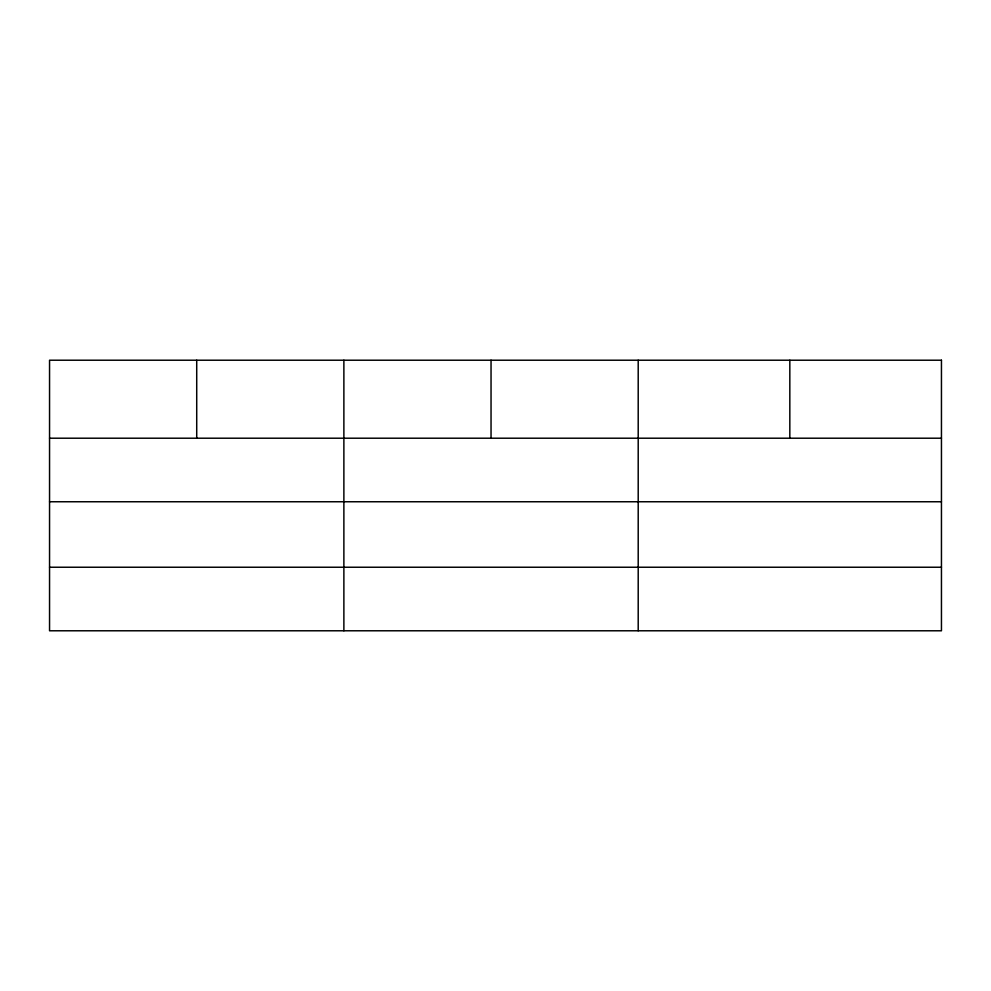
<?xml version="1.0" encoding="UTF-8"?>
<svg xmlns="http://www.w3.org/2000/svg" width="991" height="991" viewBox="0 0 991 991"><rect width="100%" height="100%" fill="white"/><g stroke="black" fill="none" stroke-linecap="round" stroke-linejoin="round"><path stroke-width="1.49" d="M49.55 438.208L941.45 438.208M49.55 501.756L941.45 501.756M49.55 567.236L941.45 567.236M789.827 360.216L789.827 438.208M638.204 360.216L638.204 630.784M491.04 360.216L491.04 438.208M343.877 360.216L343.877 630.784M196.714 360.216L196.714 438.208M941.45 360.216L49.55 360.216L49.55 630.784L941.45 630.784L941.45 360.216"/></g></svg>
